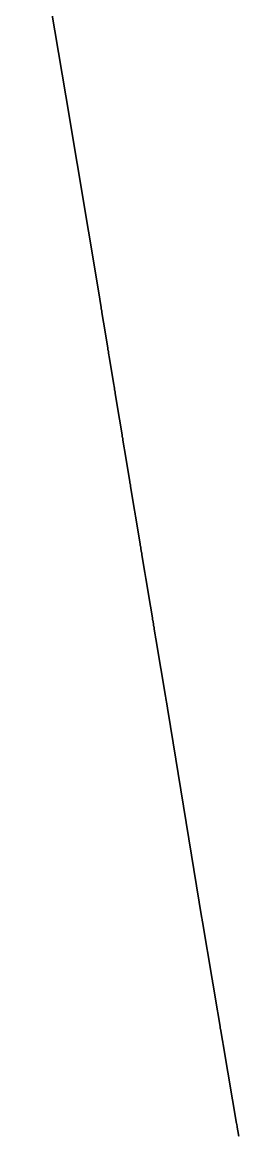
# Model space of a CAD drawing. Header units: inches. Extents: x 130170 to 284068, y 377793 to 804530.
# Drawn here: x 194308 to 194351.2, y 481061.1 to 481283.1 of the extents above; entities that cross this region are included whole.
import ezdxf

# ---------------------------------------------------------------- set-up
doc = ezdxf.new("R2010")
doc.units = ezdxf.units.IN
doc.header["$MEASUREMENT"] = 0
doc.layers.add('muni_il', color=7, linetype='Continuous')

msp = doc.modelspace()

# ---------------------------------------------------------------- linework, layer by layer
at = {"layer": 'muni_il'}
for points in [[(194308.01, 481319.93), (194316.7, 481268.41), (194323.46, 481227.93), (194323.49, 481227.74), (194323.52, 481227.54), (194323.56, 481227.34), (194323.59, 481227.14), (194323.62, 481226.95), (194323.65, 481226.75), (194323.69, 481226.55), (194323.72, 481226.36), (194323.75, 481226.16), (194323.78, 481225.96), (194323.82, 481225.76), (194323.85, 481225.57), (194323.88, 481225.37), (194323.91, 481225.17), (194323.95, 481224.97), (194323.98, 481224.78), (194324.01, 481224.58), (194324.04, 481224.38), (194324.07, 481224.18), (194324.11, 481223.99), (194324.14, 481223.79), (194324.17, 481223.59), (194324.2, 481223.39), (194324.24, 481223.2), (194324.27, 481223), (194324.3, 481222.8), (194324.33, 481222.61), (194324.37, 481222.41), (194324.4, 481222.21), (194324.43, 481222.01), (194324.46, 481221.82), (194324.5, 481221.62), (194324.53, 481221.42), (194324.56, 481221.22), (194324.59, 481221.03), (194324.63, 481220.83), (194324.66, 481220.63), (194324.69, 481220.43), (194324.72, 481220.24), (194324.75, 481220.04), (194324.79, 481219.84), (194324.82, 481219.64), (194324.85, 481219.45), (194324.88, 481219.25), (194324.92, 481219.05), (194324.95, 481218.86), (194324.98, 481218.66), (194325.01, 481218.46), (194325.05, 481218.26), (194325.08, 481218.07), (194325.11, 481217.87), (194325.14, 481217.67), (194325.18, 481217.47), (194325.21, 481217.28), (194325.24, 481217.08), (194325.27, 481216.88), (194325.31, 481216.68), (194325.34, 481216.49), (194325.37, 481216.29), (194325.4, 481216.09), (194325.44, 481215.89), (194325.47, 481215.7), (194325.5, 481215.5), (194325.53, 481215.3), (194325.57, 481215.11), (194325.6, 481214.91), (194325.63, 481214.71), (194325.66, 481214.51), (194325.7, 481214.32), (194325.73, 481214.12), (194325.76, 481213.92), (194325.79, 481213.72), (194325.83, 481213.53), (194325.86, 481213.33), (194325.89, 481213.13), (194325.92, 481212.93), (194325.95, 481212.74), (194325.99, 481212.54), (194326.02, 481212.34), (194326.05, 481212.15), (194326.08, 481211.95), (194326.12, 481211.75), (194326.15, 481211.55), (194326.18, 481211.36), (194326.21, 481211.16), (194326.25, 481210.96), (194326.28, 481210.76), (194326.31, 481210.57), (194326.34, 481210.37), (194326.38, 481210.17), (194326.41, 481209.97), (194326.44, 481209.78), (194326.47, 481209.58), (194326.51, 481209.38), (194326.54, 481209.19), (194326.57, 481208.99), (194326.6, 481208.79), (194326.64, 481208.59), (194326.67, 481208.4), (194326.7, 481208.2), (194326.73, 481208), (194326.77, 481207.8), (194326.8, 481207.61), (194326.83, 481207.41), (194326.86, 481207.21), (194326.9, 481207.01), (194326.93, 481206.82), (194326.96, 481206.62), (194326.99, 481206.42), (194327.03, 481206.23), (194327.06, 481206.03), (194327.09, 481205.83), (194327.12, 481205.63), (194327.16, 481205.44), (194327.19, 481205.24), (194327.22, 481205.04), (194327.25, 481204.84), (194327.29, 481204.65), (194327.32, 481204.45), (194327.35, 481204.25), (194327.38, 481204.05), (194327.42, 481203.86), (194327.45, 481203.66), (194327.48, 481203.46), (194327.52, 481203.27), (194327.55, 481203.07), (194327.58, 481202.87), (194327.61, 481202.67), (194327.65, 481202.48), (194327.68, 481202.28), (194327.71, 481202.08), (194327.74, 481201.88), (194327.78, 481201.69), (194327.81, 481201.49), (194327.84, 481201.29), (194327.87, 481201.09), (194327.91, 481200.9), (194327.94, 481200.7), (194327.97, 481200.5), (194328, 481200.31), (194328.04, 481200.11), (194328.07, 481199.91), (194328.1, 481199.71), (194328.13, 481199.52), (194328.17, 481199.32), (194328.2, 481199.12), (194328.23, 481198.92), (194328.26, 481198.73), (194328.3, 481198.53), (194328.33, 481198.33), (194328.36, 481198.13), (194328.39, 481197.94), (194328.43, 481197.74), (194328.46, 481197.54), (194328.49, 481197.35), (194328.52, 481197.15), (194328.56, 481196.95), (194328.59, 481196.75), (194328.62, 481196.56), (194328.66, 481196.36), (194328.69, 481196.16), (194328.72, 481195.96), (194328.75, 481195.77), (194328.79, 481195.57), (194328.82, 481195.37), (194328.85, 481195.17), (194328.88, 481194.98), (194328.92, 481194.78), (194328.95, 481194.58), (194328.98, 481194.39), (194329.01, 481194.19), (194329.05, 481193.99), (194329.08, 481193.79), (194329.11, 481193.6), (194329.14, 481193.4), (194329.18, 481193.2), (194329.21, 481193), (194329.24, 481192.81), (194329.27, 481192.61), (194329.31, 481192.41), (194329.34, 481192.21), (194329.37, 481192.02), (194329.41, 481191.82), (194329.44, 481191.62), (194329.47, 481191.43), (194329.5, 481191.23), (194329.54, 481191.03), (194329.57, 481190.83), (194329.6, 481190.64), (194329.63, 481190.44), (194329.67, 481190.24), (194329.7, 481190.04), (194329.73, 481189.85), (194329.76, 481189.65), (194329.8, 481189.45), (194329.83, 481189.26), (194329.86, 481189.06), (194329.9, 481188.86), (194329.93, 481188.66), (194329.96, 481188.47), (194329.99, 481188.27), (194330.03, 481188.07), (194330.06, 481187.87), (194330.09, 481187.68), (194330.12, 481187.48), (194330.16, 481187.28), (194330.19, 481187.08), (194330.22, 481186.89), (194330.25, 481186.69), (194330.29, 481186.49), (194330.32, 481186.3), (194330.35, 481186.1), (194330.39, 481185.9), (194330.42, 481185.7), (194330.45, 481185.51), (194330.48, 481185.31), (194330.52, 481185.11), (194330.55, 481184.91), (194330.58, 481184.72), (194330.61, 481184.52), (194330.65, 481184.32), (194330.68, 481184.12), (194330.71, 481183.93), (194330.74, 481183.73), (194330.78, 481183.53), (194330.81, 481183.34), (194330.84, 481183.14), (194330.88, 481182.94), (194330.91, 481182.74), (194330.94, 481182.55), (194330.97, 481182.35), (194331.01, 481182.15), (194331.04, 481181.95), (194331.07, 481181.76), (194331.1, 481181.56), (194331.14, 481181.36), (194331.17, 481181.17), (194331.2, 481180.97), (194331.24, 481180.77), (194331.27, 481180.57), (194331.3, 481180.38), (194331.33, 481180.18), (194331.37, 481179.98), (194331.4, 481179.78), (194331.43, 481179.59), (194331.46, 481179.39), (194331.5, 481179.19), (194331.53, 481178.99), (194331.56, 481178.8), (194331.6, 481178.6), (194331.63, 481178.4), (194331.66, 481178.21), (194331.69, 481178.01), (194331.73, 481177.81), (194331.76, 481177.61), (194331.79, 481177.42), (194331.83, 481177.22), (194331.86, 481177.02), (194331.89, 481176.82), (194331.92, 481176.63), (194331.96, 481176.43), (194331.99, 481176.23), (194332.02, 481176.04), (194332.05, 481175.84), (194332.09, 481175.64), (194332.12, 481175.44), (194332.15, 481175.25), (194332.19, 481175.05), (194332.22, 481174.85), (194332.25, 481174.65), (194332.28, 481174.46), (194332.32, 481174.26), (194332.35, 481174.06), (194332.38, 481173.87), (194332.42, 481173.67), (194332.45, 481173.47), (194332.48, 481173.27), (194332.51, 481173.08), (194332.55, 481172.88), (194332.58, 481172.68), (194332.61, 481172.48), (194332.64, 481172.29), (194332.68, 481172.09), (194332.71, 481171.89), (194332.74, 481171.7), (194332.78, 481171.5), (194332.81, 481171.3), (194332.84, 481171.1), (194332.87, 481170.91), (194332.91, 481170.71), (194332.94, 481170.51), (194332.97, 481170.31), (194333.01, 481170.12), (194333.04, 481169.92), (194333.07, 481169.72), (194333.1, 481169.52), (194333.14, 481169.33), (194333.17, 481169.13), (194333.2, 481168.93), (194333.24, 481168.74), (194333.27, 481168.54), (194333.3, 481168.34), (194333.33, 481168.14), (194333.37, 481167.95), (194333.4, 481167.75), (194333.43, 481167.55), (194333.47, 481167.35), (194333.5, 481167.16), (194333.53, 481166.96), (194333.56, 481166.76), (194333.6, 481166.57), (194333.63, 481166.37), (194333.66, 481166.17), (194333.7, 481165.97), (194333.73, 481165.78), (194333.76, 481165.58), (194333.79, 481165.38), (194333.83, 481165.18), (194333.86, 481164.99), (194333.89, 481164.79), (194333.92, 481164.59), (194333.96, 481164.4), (194333.99, 481164.2), (194334.02, 481164), (194334.06, 481163.8), (194334.09, 481163.61), (194334.12, 481163.41), (194334.16, 481163.21), (194334.19, 481163.01), (194334.22, 481162.82), (194334.25, 481162.62), (194334.29, 481162.42), (194334.32, 481162.23), (194334.35, 481162.03), (194334.39, 481161.83), (194334.42, 481161.63), (194334.45, 481161.44), (194334.48, 481161.24), (194334.52, 481161.04), (194334.55, 481160.84), (194334.58, 481160.65), (194334.62, 481160.45), (194334.65, 481160.25), (194334.68, 481160.06), (194334.71, 481159.86), (194334.75, 481159.66), (194334.78, 481159.46), (194334.81, 481159.27), (194334.85, 481159.07), (194334.88, 481158.87), (194334.91, 481158.67), (194334.94, 481158.48), (194334.98, 481158.28), (194335.01, 481158.08), (194335.04, 481157.89), (194335.08, 481157.69), (194335.11, 481157.49), (194335.14, 481157.29), (194335.18, 481157.1), (194335.21, 481156.9), (194335.24, 481156.7), (194335.27, 481156.5), (194335.31, 481156.31), (194335.34, 481156.11), (194335.37, 481155.91), (194335.41, 481155.72), (194335.44, 481155.52), (194335.47, 481155.32), (194335.5, 481155.12), (194335.54, 481154.93), (194335.57, 481154.73), (194335.6, 481154.53), (194335.64, 481154.33), (194335.67, 481154.14), (194335.7, 481153.94), (194335.74, 481153.74), (194335.77, 481153.55), (194335.8, 481153.35), (194335.83, 481153.15), (194335.87, 481152.95), (194335.9, 481152.76), (194335.93, 481152.56), (194335.97, 481152.36), (194336, 481152.16), (194336.03, 481151.97), (194336.06, 481151.77), (194336.1, 481151.57), (194336.13, 481151.38), (194336.16, 481151.18), (194336.2, 481150.98), (194336.23, 481150.78), (194336.26, 481150.59), (194336.3, 481150.39), (194336.33, 481150.19), (194336.36, 481149.99), (194336.39, 481149.8), (194336.43, 481149.6), (194336.46, 481149.4), (194336.49, 481149.21), (194336.53, 481149.01), (194336.56, 481148.81), (194336.59, 481148.61), (194336.63, 481148.42), (194336.66, 481148.22), (194336.69, 481148.02), (194336.72, 481147.82), (194336.76, 481147.63), (194336.79, 481147.43), (194336.82, 481147.23), (194336.86, 481147.04), (194336.89, 481146.84), (194336.92, 481146.64), (194336.96, 481146.44), (194336.99, 481146.25), (194337.05, 481145.9), (194343.85, 481104.41), (194343.88, 481104.22), (194343.92, 481104.02), (194343.95, 481103.82), (194343.98, 481103.63), (194344.02, 481103.43), (194344.05, 481103.23), (194344.08, 481103.03), (194344.12, 481102.84), (194344.15, 481102.64), (194344.18, 481102.44), (194344.21, 481102.24), (194344.25, 481102.05), (194344.28, 481101.85), (194344.31, 481101.65), (194344.35, 481101.46), (194344.38, 481101.26), (194344.41, 481101.06), (194344.44, 481100.86), (194344.48, 481100.67), (194344.51, 481100.47), (194344.54, 481100.27), (194344.58, 481100.08), (194344.61, 481099.88), (194344.64, 481099.68), (194344.68, 481099.48), (194344.71, 481099.29), (194344.74, 481099.09), (194344.77, 481098.89), (194344.81, 481098.69), (194344.84, 481098.5), (194344.87, 481098.3), (194344.91, 481098.1), (194344.94, 481097.91), (194344.97, 481097.71), (194345.01, 481097.51), (194345.04, 481097.31), (194345.07, 481097.12), (194345.1, 481096.92), (194345.14, 481096.72), (194345.17, 481096.52), (194345.2, 481096.33), (194345.24, 481096.13), (194345.27, 481095.93), (194345.3, 481095.74), (194345.34, 481095.54), (194345.37, 481095.34), (194345.4, 481095.14), (194345.43, 481094.95), (194345.47, 481094.75), (194345.5, 481094.55), (194345.53, 481094.35), (194345.57, 481094.16), (194345.6, 481093.96), (194345.63, 481093.76), (194345.67, 481093.57), (194345.7, 481093.37), (194345.73, 481093.17), (194345.77, 481092.97), (194345.8, 481092.78), (194345.83, 481092.58), (194345.87, 481092.38), (194345.9, 481092.19), (194345.93, 481091.99), (194345.96, 481091.79), (194346, 481091.59), (194346.03, 481091.4), (194346.06, 481091.2), (194346.1, 481091), (194346.13, 481090.8), (194346.16, 481090.61), (194346.2, 481090.41), (194346.23, 481090.21), (194346.26, 481090.02), (194346.3, 481089.82), (194346.33, 481089.62), (194346.36, 481089.42), (194346.4, 481089.23), (194346.43, 481089.03), (194346.46, 481088.83), (194346.49, 481088.63), (194346.53, 481088.44), (194346.56, 481088.24), (194346.59, 481088.04), (194346.63, 481087.85), (194346.66, 481087.65), (194346.69, 481087.45), (194346.73, 481087.25), (194346.76, 481087.06), (194346.79, 481086.86), (194346.83, 481086.66), (194346.86, 481086.47), (194346.89, 481086.27), (194346.93, 481086.07), (194346.96, 481085.87), (194346.99, 481085.68), (194347.03, 481085.48), (194347.06, 481085.28), (194347.09, 481085.08), (194347.13, 481084.89), (194347.16, 481084.69), (194347.19, 481084.49), (194347.23, 481084.3), (194347.26, 481084.1), (194347.29, 481083.9), (194347.33, 481083.7), (194347.36, 481083.51), (194347.39, 481083.31), (194347.42, 481083.11), (194347.46, 481082.92), (194347.49, 481082.72), (194347.52, 481082.52), (194347.56, 481082.32), (194347.59, 481082.13), (194347.62, 481081.93), (194347.66, 481081.73), (194347.69, 481081.53), (194347.72, 481081.34), (194347.76, 481081.14), (194347.79, 481080.94), (194347.82, 481080.75), (194347.86, 481080.55), (194347.89, 481080.35), (194347.92, 481080.15), (194347.96, 481079.96), (194347.99, 481079.76), (194348.02, 481079.56), (194348.06, 481079.37), (194348.09, 481079.17), (194348.12, 481078.97), (194348.16, 481078.77), (194348.19, 481078.58), (194348.22, 481078.38), (194348.26, 481078.18), (194348.29, 481077.99), (194348.32, 481077.79), (194348.36, 481077.59), (194348.39, 481077.39), (194348.42, 481077.2), (194348.46, 481077), (194348.49, 481076.8), (194348.52, 481076.6), (194348.56, 481076.41), (194348.59, 481076.21), (194348.62, 481076.01), (194348.66, 481075.82), (194348.69, 481075.62), (194348.72, 481075.42), (194348.76, 481075.22), (194348.79, 481075.03), (194348.83, 481074.83), (194348.86, 481074.63), (194348.89, 481074.44), (194348.93, 481074.24), (194348.96, 481074.04), (194348.99, 481073.84), (194349.03, 481073.65), (194349.06, 481073.45), (194349.09, 481073.25), (194349.13, 481073.06), (194349.16, 481072.86), (194349.19, 481072.66), (194349.23, 481072.46), (194349.26, 481072.27), (194349.29, 481072.07), (194349.33, 481071.87), (194349.36, 481071.68), (194349.39, 481071.48), (194349.43, 481071.28), (194349.46, 481071.08), (194349.49, 481070.89), (194349.53, 481070.69), (194349.56, 481070.49), (194349.59, 481070.29), (194349.63, 481070.1), (194349.66, 481069.9), (194349.7, 481069.7), (194349.73, 481069.51), (194349.76, 481069.31), (194349.8, 481069.11), (194349.83, 481068.91), (194349.86, 481068.72), (194349.9, 481068.52), (194349.93, 481068.32), (194349.96, 481068.13), (194350, 481067.93), (194350.03, 481067.73), (194350.06, 481067.53), (194350.1, 481067.34), (194350.13, 481067.14), (194350.16, 481066.94), (194350.2, 481066.75), (194350.23, 481066.55), (194350.26, 481066.35), (194350.3, 481066.15), (194350.33, 481065.96), (194350.37, 481065.76), (194350.4, 481065.56), (194350.43, 481065.37), (194350.47, 481065.17), (194350.5, 481064.97), (194350.53, 481064.77), (194350.57, 481064.58), (194350.6, 481064.38), (194350.63, 481064.18), (194350.67, 481063.99), (194350.7, 481063.79), (194350.74, 481063.59), (194350.78, 481063.3), (194350.85, 481062.93), (194350.88, 481062.74), (194350.92, 481062.54), (194350.95, 481062.34), (194350.99, 481062.14), (194351.02, 481061.95), (194351.05, 481061.75), (194351.09, 481061.55), (194351.12, 481061.36), (194351.16, 481061.16), (194351.19, 481060.96)], [(194351.19, 481060.96), (194351.16, 481061.16), (194351.12, 481061.36), (194351.09, 481061.55), (194351.05, 481061.75), (194351.02, 481061.95), (194350.99, 481062.14), (194350.95, 481062.34), (194350.92, 481062.54), (194350.88, 481062.74), (194350.85, 481062.93), (194350.78, 481063.3), (194350.74, 481063.59), (194350.7, 481063.79), (194350.67, 481063.99), (194350.63, 481064.18), (194350.6, 481064.38), (194350.57, 481064.58), (194350.53, 481064.77), (194350.5, 481064.97), (194350.47, 481065.17), (194350.43, 481065.37), (194350.4, 481065.56), (194350.37, 481065.76), (194350.33, 481065.96), (194350.3, 481066.15), (194350.26, 481066.35), (194350.23, 481066.55), (194350.2, 481066.75), (194350.16, 481066.94), (194350.13, 481067.14), (194350.1, 481067.34), (194350.06, 481067.53), (194350.03, 481067.73), (194350, 481067.93), (194349.96, 481068.13), (194349.93, 481068.32), (194349.9, 481068.52), (194349.86, 481068.72), (194349.83, 481068.91), (194349.8, 481069.11), (194349.76, 481069.31), (194349.73, 481069.51), (194349.7, 481069.7), (194349.66, 481069.9), (194349.63, 481070.1), (194349.59, 481070.29), (194349.56, 481070.49), (194349.53, 481070.69), (194349.49, 481070.89), (194349.46, 481071.08), (194349.43, 481071.28), (194349.39, 481071.48), (194349.36, 481071.68), (194349.33, 481071.87), (194349.29, 481072.07), (194349.26, 481072.27), (194349.23, 481072.46), (194349.19, 481072.66), (194349.16, 481072.86), (194349.13, 481073.06), (194349.09, 481073.25), (194349.06, 481073.45), (194349.03, 481073.65), (194348.99, 481073.84), (194348.96, 481074.04), (194348.93, 481074.24), (194348.89, 481074.44), (194348.86, 481074.63), (194348.83, 481074.83), (194348.79, 481075.03), (194348.76, 481075.22), (194348.72, 481075.42), (194348.69, 481075.62), (194348.66, 481075.82), (194348.62, 481076.01), (194348.59, 481076.21), (194348.56, 481076.41), (194348.52, 481076.6), (194348.49, 481076.8), (194348.46, 481077), (194348.42, 481077.2), (194348.39, 481077.39), (194348.36, 481077.59), (194348.32, 481077.79), (194348.29, 481077.99), (194348.26, 481078.18), (194348.22, 481078.38), (194348.19, 481078.58), (194348.16, 481078.77), (194348.12, 481078.97), (194348.09, 481079.17), (194348.06, 481079.37), (194348.02, 481079.56), (194347.99, 481079.76), (194347.96, 481079.96), (194347.92, 481080.15), (194347.89, 481080.35), (194347.86, 481080.55), (194347.82, 481080.75), (194347.79, 481080.94), (194347.76, 481081.14), (194347.72, 481081.34), (194347.69, 481081.53), (194347.66, 481081.73), (194347.62, 481081.93), (194347.59, 481082.13), (194347.56, 481082.32), (194347.52, 481082.52), (194347.49, 481082.72), (194347.46, 481082.92), (194347.42, 481083.11), (194347.39, 481083.31), (194347.36, 481083.51), (194347.33, 481083.7), (194347.29, 481083.9), (194347.26, 481084.1), (194347.23, 481084.3), (194347.19, 481084.49), (194347.16, 481084.69), (194347.13, 481084.89), (194347.09, 481085.08), (194347.06, 481085.28), (194347.03, 481085.48), (194346.99, 481085.68), (194346.96, 481085.87), (194346.93, 481086.07), (194346.89, 481086.27), (194346.86, 481086.47), (194346.83, 481086.66), (194346.79, 481086.86), (194346.76, 481087.06), (194346.73, 481087.25), (194346.69, 481087.45), (194346.66, 481087.65), (194346.63, 481087.85), (194346.59, 481088.04), (194346.56, 481088.24), (194346.53, 481088.44), (194346.49, 481088.63), (194346.46, 481088.83), (194346.43, 481089.03), (194346.4, 481089.23), (194346.36, 481089.42), (194346.33, 481089.62), (194346.3, 481089.82), (194346.26, 481090.02), (194346.23, 481090.21), (194346.2, 481090.41), (194346.16, 481090.61), (194346.13, 481090.8), (194346.1, 481091), (194346.06, 481091.2), (194346.03, 481091.4), (194346, 481091.59), (194345.96, 481091.79), (194345.93, 481091.99), (194345.9, 481092.19), (194345.87, 481092.38), (194345.83, 481092.58), (194345.8, 481092.78), (194345.77, 481092.97), (194345.73, 481093.17), (194345.7, 481093.37), (194345.67, 481093.57), (194345.63, 481093.76), (194345.6, 481093.96), (194345.57, 481094.16), (194345.53, 481094.35), (194345.5, 481094.55), (194345.47, 481094.75), (194345.43, 481094.95), (194345.4, 481095.14), (194345.37, 481095.34), (194345.34, 481095.54), (194345.3, 481095.74), (194345.27, 481095.93), (194345.24, 481096.13), (194345.2, 481096.33), (194345.17, 481096.52), (194345.14, 481096.72), (194345.1, 481096.92), (194345.07, 481097.12), (194345.04, 481097.31), (194345.01, 481097.51), (194344.97, 481097.71), (194344.94, 481097.91), (194344.91, 481098.1), (194344.87, 481098.3), (194344.84, 481098.5), (194344.81, 481098.69), (194344.77, 481098.89), (194344.74, 481099.09), (194344.71, 481099.29), (194344.68, 481099.48), (194344.64, 481099.68), (194344.61, 481099.88), (194344.58, 481100.08), (194344.54, 481100.27), (194344.51, 481100.47), (194344.48, 481100.67), (194344.44, 481100.86), (194344.41, 481101.06), (194344.38, 481101.26), (194344.35, 481101.46), (194344.31, 481101.65), (194344.28, 481101.85), (194344.25, 481102.05), (194344.21, 481102.24), (194344.18, 481102.44), (194344.15, 481102.64), (194344.12, 481102.84), (194344.08, 481103.03), (194344.05, 481103.23), (194344.02, 481103.43), (194343.98, 481103.63), (194343.95, 481103.82), (194343.92, 481104.02), (194343.88, 481104.22), (194343.85, 481104.41), (194337.05, 481145.9), (194336.99, 481146.25), (194336.96, 481146.44), (194336.92, 481146.64), (194336.89, 481146.84), (194336.86, 481147.04), (194336.82, 481147.23), (194336.79, 481147.43), (194336.76, 481147.63), (194336.72, 481147.82), (194336.69, 481148.02), (194336.66, 481148.22), (194336.63, 481148.42), (194336.59, 481148.61), (194336.56, 481148.81), (194336.53, 481149.01), (194336.49, 481149.21), (194336.46, 481149.4), (194336.43, 481149.6), (194336.39, 481149.8), (194336.36, 481149.99), (194336.33, 481150.19), (194336.3, 481150.39), (194336.26, 481150.59), (194336.23, 481150.78), (194336.2, 481150.98), (194336.16, 481151.18), (194336.13, 481151.38), (194336.1, 481151.57), (194336.06, 481151.77), (194336.03, 481151.97), (194336, 481152.16), (194335.97, 481152.36), (194335.93, 481152.56), (194335.9, 481152.76), (194335.87, 481152.95), (194335.83, 481153.15), (194335.8, 481153.35), (194335.77, 481153.55), (194335.74, 481153.74), (194335.7, 481153.94), (194335.67, 481154.14), (194335.64, 481154.33), (194335.6, 481154.53), (194335.57, 481154.73), (194335.54, 481154.93), (194335.5, 481155.12), (194335.47, 481155.32), (194335.44, 481155.52), (194335.41, 481155.72), (194335.37, 481155.91), (194335.34, 481156.11), (194335.31, 481156.31), (194335.27, 481156.5), (194335.24, 481156.7), (194335.21, 481156.9), (194335.18, 481157.1), (194335.14, 481157.29), (194335.11, 481157.49), (194335.08, 481157.69), (194335.04, 481157.89), (194335.01, 481158.08), (194334.98, 481158.28), (194334.94, 481158.48), (194334.91, 481158.67), (194334.88, 481158.87), (194334.85, 481159.07), (194334.81, 481159.27), (194334.78, 481159.46), (194334.75, 481159.66), (194334.71, 481159.86), (194334.68, 481160.06), (194334.65, 481160.25), (194334.62, 481160.45), (194334.58, 481160.65), (194334.55, 481160.84), (194334.52, 481161.04), (194334.48, 481161.24), (194334.45, 481161.44), (194334.42, 481161.63), (194334.39, 481161.83), (194334.35, 481162.03), (194334.32, 481162.23), (194334.29, 481162.42), (194334.25, 481162.62), (194334.22, 481162.82), (194334.19, 481163.01), (194334.16, 481163.21), (194334.12, 481163.41), (194334.09, 481163.61), (194334.06, 481163.8), (194334.02, 481164), (194333.99, 481164.2), (194333.96, 481164.4), (194333.92, 481164.59), (194333.89, 481164.79), (194333.86, 481164.99), (194333.83, 481165.18), (194333.79, 481165.38), (194333.76, 481165.58), (194333.73, 481165.78), (194333.7, 481165.97), (194333.66, 481166.17), (194333.63, 481166.37), (194333.6, 481166.57), (194333.56, 481166.76), (194333.53, 481166.96), (194333.5, 481167.16), (194333.47, 481167.35), (194333.43, 481167.55), (194333.4, 481167.75), (194333.37, 481167.95), (194333.33, 481168.14), (194333.3, 481168.34), (194333.27, 481168.54), (194333.24, 481168.74), (194333.2, 481168.93), (194333.17, 481169.13), (194333.14, 481169.33), (194333.1, 481169.52), (194333.07, 481169.72), (194333.04, 481169.92), (194333.01, 481170.12), (194332.97, 481170.31), (194332.94, 481170.51), (194332.91, 481170.71), (194332.87, 481170.91), (194332.84, 481171.1), (194332.81, 481171.3), (194332.78, 481171.5), (194332.74, 481171.7), (194332.71, 481171.89), (194332.68, 481172.09), (194332.64, 481172.29), (194332.61, 481172.48), (194332.58, 481172.68), (194332.55, 481172.88), (194332.51, 481173.08), (194332.48, 481173.27), (194332.45, 481173.47), (194332.42, 481173.67), (194332.38, 481173.87), (194332.35, 481174.06), (194332.32, 481174.26), (194332.28, 481174.46), (194332.25, 481174.65), (194332.22, 481174.85), (194332.19, 481175.05), (194332.15, 481175.25), (194332.12, 481175.44), (194332.09, 481175.64), (194332.05, 481175.84), (194332.02, 481176.04), (194331.99, 481176.23), (194331.96, 481176.43), (194331.92, 481176.63), (194331.89, 481176.82), (194331.86, 481177.02), (194331.83, 481177.22), (194331.79, 481177.42), (194331.76, 481177.61), (194331.73, 481177.81), (194331.69, 481178.01), (194331.66, 481178.21), (194331.63, 481178.4), (194331.6, 481178.6), (194331.56, 481178.8), (194331.53, 481178.99), (194331.5, 481179.19), (194331.46, 481179.39), (194331.43, 481179.59), (194331.4, 481179.78), (194331.37, 481179.98), (194331.33, 481180.18), (194331.3, 481180.38), (194331.27, 481180.57), (194331.24, 481180.77), (194331.2, 481180.97), (194331.17, 481181.17), (194331.14, 481181.36), (194331.1, 481181.56), (194331.07, 481181.76), (194331.04, 481181.95), (194331.01, 481182.15), (194330.97, 481182.35), (194330.94, 481182.55), (194330.91, 481182.74), (194330.88, 481182.94), (194330.84, 481183.14), (194330.81, 481183.34), (194330.78, 481183.53), (194330.74, 481183.73), (194330.71, 481183.93), (194330.68, 481184.12), (194330.65, 481184.32), (194330.61, 481184.52), (194330.58, 481184.72), (194330.55, 481184.91), (194330.52, 481185.11), (194330.48, 481185.31), (194330.45, 481185.51), (194330.42, 481185.7), (194330.39, 481185.9), (194330.35, 481186.1), (194330.32, 481186.3), (194330.29, 481186.49), (194330.25, 481186.69), (194330.22, 481186.89), (194330.19, 481187.08), (194330.16, 481187.28), (194330.12, 481187.48), (194330.09, 481187.68), (194330.06, 481187.87), (194330.03, 481188.07), (194329.99, 481188.27), (194329.96, 481188.47), (194329.93, 481188.66), (194329.9, 481188.86), (194329.86, 481189.06), (194329.83, 481189.26), (194329.8, 481189.45), (194329.76, 481189.65), (194329.73, 481189.85), (194329.7, 481190.04), (194329.67, 481190.24), (194329.63, 481190.44), (194329.6, 481190.64), (194329.57, 481190.83), (194329.54, 481191.03), (194329.5, 481191.23), (194329.47, 481191.43), (194329.44, 481191.62), (194329.41, 481191.82), (194329.37, 481192.02), (194329.34, 481192.21), (194329.31, 481192.41), (194329.27, 481192.61), (194329.24, 481192.81), (194329.21, 481193), (194329.18, 481193.2), (194329.14, 481193.4), (194329.11, 481193.6), (194329.08, 481193.79), (194329.05, 481193.99), (194329.01, 481194.19), (194328.98, 481194.39), (194328.95, 481194.58), (194328.92, 481194.78), (194328.88, 481194.98), (194328.85, 481195.17), (194328.82, 481195.37), (194328.79, 481195.57), (194328.75, 481195.77), (194328.72, 481195.96), (194328.69, 481196.16), (194328.66, 481196.36), (194328.62, 481196.56), (194328.59, 481196.75), (194328.56, 481196.95), (194328.52, 481197.15), (194328.49, 481197.35), (194328.46, 481197.54), (194328.43, 481197.74), (194328.39, 481197.94), (194328.36, 481198.13), (194328.33, 481198.33), (194328.3, 481198.53), (194328.26, 481198.73), (194328.23, 481198.92), (194328.2, 481199.12), (194328.17, 481199.32), (194328.13, 481199.52), (194328.1, 481199.71), (194328.07, 481199.91), (194328.04, 481200.11), (194328, 481200.31), (194327.97, 481200.5), (194327.94, 481200.7), (194327.91, 481200.9), (194327.87, 481201.09), (194327.84, 481201.29), (194327.81, 481201.49), (194327.78, 481201.69), (194327.74, 481201.88), (194327.71, 481202.08), (194327.68, 481202.28), (194327.65, 481202.48), (194327.61, 481202.67), (194327.58, 481202.87), (194327.55, 481203.07), (194327.52, 481203.27), (194327.48, 481203.46), (194327.45, 481203.66), (194327.42, 481203.86), (194327.38, 481204.05), (194327.35, 481204.25), (194327.32, 481204.45), (194327.29, 481204.65), (194327.25, 481204.84), (194327.22, 481205.04), (194327.19, 481205.24), (194327.16, 481205.44), (194327.12, 481205.63), (194327.09, 481205.83), (194327.06, 481206.03), (194327.03, 481206.23), (194326.99, 481206.42), (194326.96, 481206.62), (194326.93, 481206.82), (194326.9, 481207.01), (194326.86, 481207.21), (194326.83, 481207.41), (194326.8, 481207.61), (194326.77, 481207.8), (194326.73, 481208), (194326.7, 481208.2), (194326.67, 481208.4), (194326.64, 481208.59), (194326.6, 481208.79), (194326.57, 481208.99), (194326.54, 481209.19), (194326.51, 481209.38), (194326.47, 481209.58), (194326.44, 481209.78), (194326.41, 481209.97), (194326.38, 481210.17), (194326.34, 481210.37), (194326.31, 481210.57), (194326.28, 481210.76), (194326.25, 481210.96), (194326.21, 481211.16), (194326.18, 481211.36), (194326.15, 481211.55), (194326.12, 481211.75), (194326.08, 481211.95), (194326.05, 481212.15), (194326.02, 481212.34), (194325.99, 481212.54), (194325.95, 481212.74), (194325.92, 481212.93), (194325.89, 481213.13), (194325.86, 481213.33), (194325.83, 481213.53), (194325.79, 481213.72), (194325.76, 481213.92), (194325.73, 481214.12), (194325.7, 481214.32), (194325.66, 481214.51), (194325.63, 481214.71), (194325.6, 481214.91), (194325.57, 481215.11), (194325.53, 481215.3), (194325.5, 481215.5), (194325.47, 481215.7), (194325.44, 481215.89), (194325.4, 481216.09), (194325.37, 481216.29), (194325.34, 481216.49), (194325.31, 481216.68), (194325.27, 481216.88), (194325.24, 481217.08), (194325.21, 481217.28), (194325.18, 481217.47), (194325.14, 481217.67), (194325.11, 481217.87), (194325.08, 481218.07), (194325.05, 481218.26), (194325.01, 481218.46), (194324.98, 481218.66), (194324.95, 481218.86), (194324.92, 481219.05), (194324.88, 481219.25), (194324.85, 481219.45), (194324.82, 481219.64), (194324.79, 481219.84), (194324.75, 481220.04), (194324.72, 481220.24), (194324.69, 481220.43), (194324.66, 481220.63), (194324.63, 481220.83), (194324.59, 481221.03), (194324.56, 481221.22), (194324.53, 481221.42), (194324.5, 481221.62), (194324.46, 481221.82), (194324.43, 481222.01), (194324.4, 481222.21), (194324.37, 481222.41), (194324.33, 481222.61), (194324.3, 481222.8), (194324.27, 481223), (194324.24, 481223.2), (194324.2, 481223.39), (194324.17, 481223.59), (194324.14, 481223.79), (194324.11, 481223.99), (194324.07, 481224.18), (194324.04, 481224.38), (194324.01, 481224.58), (194323.98, 481224.78), (194323.95, 481224.97), (194323.91, 481225.17), (194323.88, 481225.37), (194323.85, 481225.57), (194323.82, 481225.76), (194323.78, 481225.96), (194323.75, 481226.16), (194323.72, 481226.36), (194323.69, 481226.55), (194323.65, 481226.75), (194323.62, 481226.95), (194323.59, 481227.14), (194323.56, 481227.34), (194323.52, 481227.54), (194323.49, 481227.74), (194323.46, 481227.93), (194316.7, 481268.41), (194308.01, 481319.93)]]:
    msp.add_lwpolyline(points, dxfattribs=at)

doc.saveas('drawing.dxf')
